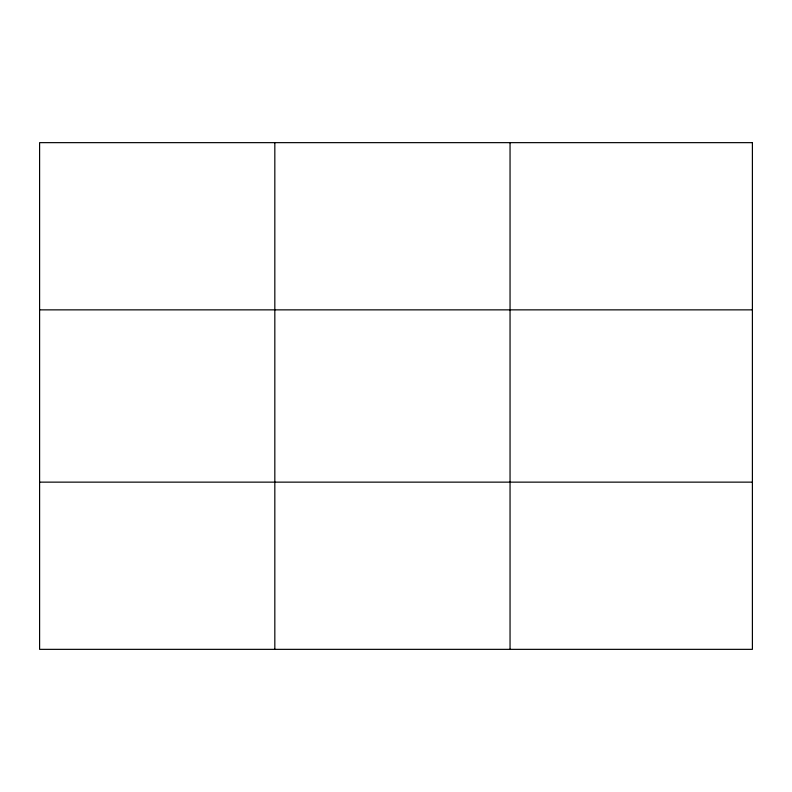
<?xml version="1.0" encoding="UTF-8"?>
<svg xmlns="http://www.w3.org/2000/svg" width="792" height="792" viewBox="0 0 792 792"><rect width="100%" height="100%" fill="white"/><g stroke="black" fill="none" stroke-linecap="round" stroke-linejoin="round"><path stroke-width="1.19" d="M274.824 142.649L274.824 649.351M510.048 142.649L510.048 649.351M39.6 309.86L752.4 309.86M39.6 482.14L752.4 482.14M752.4 142.649L752.4 649.351L39.6 649.351L39.6 142.649L752.4 142.649"/></g></svg>
